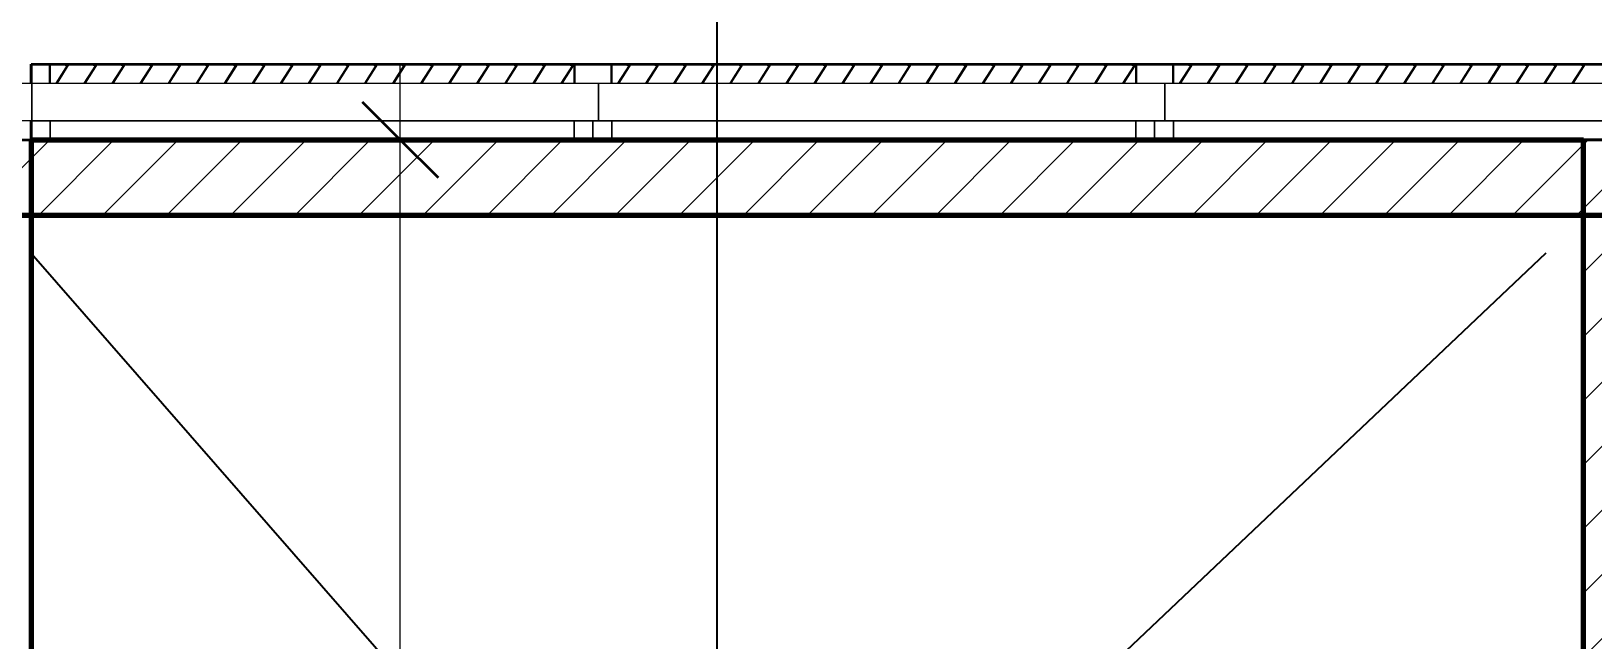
# Model space of a CAD drawing. Header units: millimetres. Extents: x -712454 to -640739, y -26917 to 7174.
# Drawn here: x -686667 to -682533, y -10647 to -9035 of the extents above; entities that cross this region are included whole.
import ezdxf

# ---------------------------------------------------------------- set-up
doc = ezdxf.new("R2010")
doc.units = ezdxf.units.MM
for name, color, linetype, lineweight in [('_ _ A-DETL-OPENING', 1, 'Continuous', 25), ('A-ANNO-DIMS', 1, 'Continuous', 9), ('A-ANNO-DIMS-100', 1, 'Continuous', 9), ('A-GENM', 1, 'Continuous', 9), ('A-GLAZ-CURT', 2, 'Continuous', 9), ('A-GLAZ-CWMG', 2, 'Continuous', 35), ('A-ROOM-IDEN', 3, 'Continuous', 25), ('A-WALL', 5, 'Continuous', 35), ('A-WALL-PATT', 1, 'Continuous', 35), ('WALL-E', 2, 'Continuous', 35)]:
    doc.layers.add(name, color=color, linetype=linetype, lineweight=lineweight)
doc.styles.add('Arial_2', font='arial.ttf', dxfattribs={"height": 300})
doc.dimstyles.new('DPA-DIM-3_0_T-T', dxfattribs={"dimscale": 304.8, "dimtxt": 306.07782, "dimasz": 0.656168, "dimexe": 0.656168, "dimexo": 0.0625, "dimgap": 0.164042, "dimtad": 1, "dimdec": 0, "dimzin": 0, "dimdsep": 46, "dimtxsty": 'Arial_2', "dimblk1": 'OBLIQUE', "dimblk2": 'OBLIQUE', "dimsah": 1, "dimcen": 0.09, "dimdle": 0.656168, "dimadec": 8, "dimazin": 0, "dimtfac": 1, "dimtdec": 4, "dimtix": 1, "dimtmove": 0, "dimatfit": 3, "dimfxl": 1.312336, "dimfxlon": 1, "dimtvp": 1, "dimtolj": 1, "dimtzin": 0, "dimarcsym": 2})
pattern_1 = [(45, (0, 0), (-84.852814, 84.852814), [])]

# ---------------------------------------------------------------- blocks, each defined once
blk = doc.blocks.new('System Panel - Facade_Solid Panel 100mm-6828144-4213-01 ENLARGED ENTRANCE 3 GROUND LEVEL - REFLECTED CEILING PLAN')
at = {"layer": 'A-GLAZ-CURT'}
for p, q in [((-750, 50), (-750, 150)), ((-750, 150), (750, 150)), ((750, 150), (750, 50)), ((750, 50), (-750, 50))]:
    blk.add_line(p, q, dxfattribs=at)
blk = doc.blocks.new('System Panel - Facade_Solid Panel 100mm-18104328-4213-01 ENLARGED ENTRANCE 3 GROUND LEVEL - REFLECTED CEILING PLAN')
at = {"layer": 'A-GLAZ-CURT'}
for p, q in [((-630, 50), (-630, 150)), ((-630, 150), (630, 150)), ((630, 150), (630, 50)), ((630, 50), (-630, 50))]:
    blk.add_line(p, q, dxfattribs=at)
blk = doc.blocks.new('DPA_CP_Entrance Louver Grill Vertical Z - Louver Grill Vertical Z-18399416-4213-01 ENLARGED ENTRANCE 3 GROUND LEVEL - REFLECTED CEILING PLAN')
at = {"layer": 'A-GLAZ-CURT'}
for p, q in [((-693.6, 200), (-695.6, 200)), ((-695.6, 200), (-695.6, 150)), ((-695.6, 150), (-695.6, 200)), ((-695.6, 200), (-693.6, 200)), ((-693.6, 150), (-693.6, 200)), ((-693.6, 200), (-693.6, 150)), ((695.6, 200), (693.6, 200)), ((693.6, 200), (693.6, 150)), ((693.6, 150), (693.6, 200)), ((693.6, 200), (695.6, 200)), ((695.6, 150), (695.6, 200)), ((695.6, 200), (695.6, 150)), ((-743.6, 50), (-743.6, 0)), ((-693.6, 50), (-743.6, 50)), ((-743.6, 50), (-693.6, 50)), ((-743.6, 0), (-743.6, 50)), ((-743.6, 50), (743.6, 50)), ((743.6, 50), (-743.6, 50)), ((-743.6, 50), (743.6, 50)), ((743.6, 50), (-743.6, 50)), ((-693.6, 0), (-693.6, 50)), ((-693.6, 50), (-693.6, 0)), ((693.6, 50), (693.6, 0)), ((743.6, 50), (693.6, 50)), ((693.6, 50), (743.6, 50)), ((693.6, 0), (693.6, 50)), ((743.6, 0), (743.6, 50)), ((743.6, 50), (743.6, 0)), ((-743.6, 0), (-693.6, 0)), ((-693.6, 0), (-743.6, 0)), ((693.6, 0), (743.6, 0)), ((743.6, 0), (693.6, 0))]:
    blk.add_line(p, q, dxfattribs=at)
blk = doc.blocks.new('GM_Louver Grill Vertical Z - Z Profile-12310198-4213-01 ENLARGED ENTRANCE 3 GROUND LEVEL - REFLECTED CEILING PLAN')
at = {"layer": 'A-GENM'}
for p, q in [((46.4, 73), (15.9, 25)), ((15.9, 25), (46.4, 73)), ((18.3, 25), (50, 75)), ((50, 75), (18.3, 25)), ((50, 75), (40, 75)), ((40, 75), (40, 73)), ((40, 73), (40, 75)), ((40, 75), (50, 75)), ((40, 73), (46.4, 73)), ((46.4, 73), (40, 73))]:
    blk.add_line(p, q, dxfattribs=at)
blk = doc.blocks.new('GM_Louver Grill Vertical Z - Z Profile-V79-4213-01 ENLARGED ENTRANCE 3 GROUND LEVEL - REFLECTED CEILING PLAN')
at = {"layer": 'A-GENM'}
for p, q in [((15.9, 25), (46.4, 73)), ((46, 72.4), (15.9, 25)), ((18.3, 25), (50, 75)), ((50, 75), (18.3, 25)), ((50, 75), (40, 75)), ((40, 75), (40, 73)), ((40, 73), (40, 75)), ((40, 75), (50, 75)), ((40, 73), (46, 73)), ((46.4, 73), (40, 73))]:
    blk.add_line(p, q, dxfattribs=at)
blk = doc.blocks.new('GM_Louver Grill Vertical Z - Z Profile-V80-4213-01 ENLARGED ENTRANCE 3 GROUND LEVEL - REFLECTED CEILING PLAN')
at = {"layer": 'A-GENM'}
for p, q in [((46.4, 73), (16.4, 25.7)), ((16.4, 25.7), (46.4, 73)), ((18.3, 25), (50, 75)), ((50, 75), (18.3, 25)), ((50, 75), (40, 75)), ((40, 75), (40, 73)), ((40, 73), (40, 75)), ((40, 75), (50, 75)), ((40, 73), (46.4, 73)), ((46.4, 73), (40, 73))]:
    blk.add_line(p, q, dxfattribs=at)
blk = doc.blocks.new('GM_Louver Grill Vertical Z - Z Profile-V81-4213-01 ENLARGED ENTRANCE 3 GROUND LEVEL - REFLECTED CEILING PLAN')
at = {"layer": 'A-GENM'}
for p, q in [((46.4, 73), (15.9, 25)), ((15.9, 25), (46.4, 73)), ((50, 75), (18.3, 25)), ((18.3, 25), (49.8, 74.8)), ((49.8, 75), (40, 75)), ((40, 75), (40, 73)), ((40, 73), (40, 75)), ((40, 75), (50, 75)), ((40, 73), (46.4, 73)), ((46.4, 73), (40, 73))]:
    blk.add_line(p, q, dxfattribs=at)
blk = doc.blocks.new('DPA_CP_Entrance Louver Grill Vertical Z - Louver Grill Vertical Z-18399481-4213-01 ENLARGED ENTRANCE 3 GROUND LEVEL - REFLECTED CEILING PLAN')
at = {"layer": 'A-GLAZ-CURT'}
for p, q in [((-693.6, 200), (-695.6, 200)), ((-695.6, 200), (-693.6, 200)), ((695.6, 200), (693.6, 200)), ((693.6, 200), (695.6, 200)), ((-743.6, 50), (-743.6, 0)), ((-743.6, 0), (-743.6, 50)), ((743.6, 0), (743.6, 50)), ((743.6, 50), (743.6, 0)), ((-743.6, 0), (-693.6, 0)), ((-693.6, 0), (-743.6, 0)), ((693.6, 0), (743.6, 0)), ((743.6, 0), (693.6, 0))]:
    blk.add_line(p, q, dxfattribs=at)
blk = doc.blocks.new('GM_Louver Grill Vertical Z - Z Profile-18333892-4213-01 ENLARGED ENTRANCE 3 GROUND LEVEL - REFLECTED CEILING PLAN')
at = {"layer": 'A-GENM'}
for p, q in [((50, 75), (40, 75)), ((40, 75), (50, 75))]:
    blk.add_line(p, q, dxfattribs=at)
blk = doc.blocks.new('GM_Louver Grill Vertical Z - Z Profile-V82-4213-01 ENLARGED ENTRANCE 3 GROUND LEVEL - REFLECTED CEILING PLAN')
at = {"layer": 'A-GENM'}
for p, q in [((49.8, 75), (40, 75)), ((40, 75), (49.8, 75))]:
    blk.add_line(p, q, dxfattribs=at)
blk = doc.blocks.new('Rectangular Mullion - 50x200-17623910-4213-01 ENLARGED ENTRANCE 3 GROUND LEVEL - REFLECTED CEILING PLAN')
at = {"layer": 'A-GLAZ-CWMG'}
for p, q in [((-685180.1, -9123), (-683692.9, -9123)), ((-685180.1, -9123), (-683692.9, -9123)), ((-683692.9, -9323), (-685180.1, -9323)), ((-685180.1, -9323), (-683692.9, -9323))]:
    blk.add_line(p, q, dxfattribs=at)
blk = doc.blocks.new('Rectangular Mullion - 50x200-17623911-4213-01 ENLARGED ENTRANCE 3 GROUND LEVEL - REFLECTED CEILING PLAN')
at = {"layer": 'A-GLAZ-CWMG'}
for p, q in [((-686667.4, -9173), (-686667.4, -9123)), ((-686667.4, -9123), (-686667.4, -9173)), ((-686667.4, -9123), (-685180.1, -9123)), ((-686667.4, -9123), (-685180.1, -9123)), ((-686667.4, -9323), (-686667.4, -9273)), ((-686667.4, -9273), (-686667.4, -9323)), ((-685180.1, -9323), (-686667.4, -9323)), ((-686667.4, -9323), (-685180.1, -9323))]:
    blk.add_line(p, q, dxfattribs=at)
blk = doc.blocks.new('GM_Louver Grill Vertical Z - Z Profile-V83-4213-01 ENLARGED ENTRANCE 3 GROUND LEVEL - REFLECTED CEILING PLAN')
at = {"layer": 'A-GENM'}
for p, q in [((46.4, 73), (15.9, 25)), ((15.9, 25), (46.4, 73)), ((18.3, 25), (50, 75)), ((50, 75), (18.3, 25)), ((40, 75), (40, 73)), ((40, 73), (40, 75)), ((40, 75), (50, 75)), ((46.4, 73), (40, 73)), ((50, 75), (40.4, 75)), ((40.4, 73), (46.4, 73))]:
    blk.add_line(p, q, dxfattribs=at)
blk = doc.blocks.new('GM_Louver Grill Vertical Z - Z Profile-V84-4213-01 ENLARGED ENTRANCE 3 GROUND LEVEL - REFLECTED CEILING PLAN')
at = {"layer": 'A-GENM'}
for p, q in [((50, 75), (40.4, 75)), ((40.4, 75), (50, 75))]:
    blk.add_line(p, q, dxfattribs=at)
blk = doc.blocks.new('DPA_CP_Entrance Louver Grill Vertical Z - Louver Grill Vertical Z-V85-4213-01 ENLARGED ENTRANCE 3 GROUND LEVEL - REFLECTED CEILING PLAN')
at = {"layer": 'A-GLAZ-CURT'}
for p, q in [((-693.6, 200), (-695.6, 200)), ((-695.6, 200), (-695.6, 150)), ((-695.6, 150), (-695.6, 200)), ((-695.6, 200), (-693.6, 200)), ((-693.6, 150), (-693.6, 200)), ((-693.6, 200), (-693.6, 150)), ((695.6, 200), (693.6, 200)), ((693.6, 200), (693.6, 150)), ((693.6, 150), (693.6, 200)), ((693.6, 200), (695.6, 200)), ((695.6, 150), (695.6, 200)), ((695.6, 200), (695.6, 150)), ((743.6, 127), (716.9, 127)), ((716.9, 127), (743.6, 127)), ((716.9, 125), (743.6, 125)), ((743.6, 125), (716.9, 125)), ((743.6, 125), (716.9, 125)), ((743.6, 125), (716.9, 125)), ((743.6, 125), (716.9, 125)), ((743.6, 125), (716.9, 125)), ((743.6, 125), (743.6, 127)), ((743.6, 127), (743.6, 125)), ((743.6, 50), (743.6, 125)), ((-743.6, 50), (-743.6, 0)), ((-693.6, 50), (-743.6, 50)), ((-743.6, 50), (-693.6, 50)), ((-743.6, 0), (-743.6, 50)), ((-743.6, 50), (743.6, 50)), ((457.6, 50), (-743.6, 50)), ((-743.6, 50), (457.6, 50)), ((457.6, 50), (-743.6, 50)), ((-693.6, 0), (-693.6, 50)), ((-693.6, 50), (-693.6, 0)), ((592.6, 50), (577.6, 50)), ((577.6, 50), (592.6, 50)), ((592.6, 50), (577.6, 50)), ((693.6, 50), (743.6, 50)), ((693.6, 0), (693.6, 50)), ((743.6, 50), (743.6, 0)), ((-743.6, 0), (-693.6, 0)), ((-693.6, 0), (-743.6, 0)), ((743.6, 0), (693.6, 0))]:
    blk.add_line(p, q, dxfattribs=at)
blk = doc.blocks.new('DPA_CP_Entrance Louver Grill Vertical Z - Louver Grill Vertical Z-V86-4213-01 ENLARGED ENTRANCE 3 GROUND LEVEL - REFLECTED CEILING PLAN')
at = {"layer": 'A-GLAZ-CURT'}
for p, q in [((-693.6, 200), (-695.6, 200)), ((-695.6, 200), (-693.6, 200)), ((695.6, 200), (693.6, 200)), ((693.6, 200), (695.6, 200)), ((743.6, 125), (743.6, 127)), ((743.6, 127), (743.6, 125)), ((-743.6, 50), (-743.6, 0)), ((-743.6, 0), (-743.6, 50)), ((-743.6, 0), (-693.6, 0)), ((-693.6, 0), (-743.6, 0))]:
    blk.add_line(p, q, dxfattribs=at)
blk = doc.blocks.new('GM_Louver Grill Vertical Z - Z Profile-V87-4213-01 ENLARGED ENTRANCE 3 GROUND LEVEL - REFLECTED CEILING PLAN')
at = {"layer": 'A-GENM'}
for p, q in [((46.4, 73), (15.9, 25)), ((15.9, 25), (46.4, 73)), ((18.3, 25), (50, 75)), ((50, 75), (18.3, 25)), ((50, 75), (40, 75)), ((40, 75), (40, 73)), ((40, 73), (40, 75)), ((40, 75), (50, 75)), ((40, 73), (46.4, 73)), ((46.4, 73), (40, 73))]:
    blk.add_line(p, q, dxfattribs=at)
blk = doc.blocks.new('Rectangular Mullion - 50x200-17623913-4213-01 ENLARGED ENTRANCE 3 GROUND LEVEL - REFLECTED CEILING PLAN')
at = {"layer": 'A-GLAZ-CWMG'}
for p, q in [((-683692.9, -9123), (-682205.7, -9123)), ((-683692.9, -9123), (-682205.7, -9123)), ((-682205.7, -9198), (-682205.7, -9123)), ((-682205.7, -9123), (-682205.7, -9198)), ((-682491.7, -9323), (-683692.9, -9323)), ((-683692.9, -9323), (-682491.7, -9323)), ((-682356.7, -9323), (-682371.7, -9323)), ((-682371.7, -9323), (-682356.7, -9323))]:
    blk.add_line(p, q, dxfattribs=at)
blk = doc.blocks.new('DIMBLOCK9-4213-01 ENLARGED ENTRANCE 3 GROUND LEVEL - REFLECTED CEILING PLAN')
at = {"layer": 'A-ANNO-DIMS-100'}
for p, q in [((-685690.1, -13623), (-685690.1, -9123)), ((-686090.1, -9323), (-685490.1, -9323)), ((-685690.1, -9323), (-686090.1, -9323)), ((-686090.1, -13423), (-685490.1, -13423)), ((-685690.1, -13423), (-686090.1, -13423))]:
    blk.add_line(p, q, dxfattribs=at)
at = {"layer": 'A-ANNO-DIMS-100', "lineweight": 35}
for p, q in [((-685690.1, -9323), (-685790.1, -9223)), ((-685690.1, -9323), (-685590.1, -9423)), ((-685690.1, -13423), (-685790.1, -13323)), ((-685690.1, -13423), (-685590.1, -13523))]:
    blk.add_line(p, q, dxfattribs=at)
at = {"layer": 'A-ANNO-DIMS-100', "color": 0, "insert": (-686129.5, -11834.5), "char_height": 300, "width": 1107.531, "attachment_point": 1, "rotation": 90, "line_spacing_factor": 0.941778, "style": 'Arial_2'}
blk.add_mtext('4100', dxfattribs=at)
blk = doc.blocks.new('_Oblique')
at = {"color": 0, "linetype": 'ByBlock', "lineweight": -2}
blk.add_line((-0.5, -0.5), (0.5, 0.5), dxfattribs=at)

msp = doc.modelspace()

# ---------------------------------------------------------------- hatches: boundary and pattern name
at = {"layer": 'A-WALL-PATT', "lineweight": 9}
h = msp.add_hatch(dxfattribs=at)
h.set_pattern_fill('FP_2', color=256, style=0, pattern_type=2)
h.set_pattern_definition(pattern_1)
h.paths.add_polyline_path([(-682714.5, -9523), (-682232.4, -9523), (-682232.4, -9323), (-694405.7, -9323), (-694405.7, -9523), (-683241.8, -9523)])
h = msp.add_hatch(dxfattribs=at)
h.set_pattern_fill('FP_2', color=256, style=0, pattern_type=2)
h.set_pattern_definition(pattern_1)
h.paths.add_polyline_path([(-682357.4, -17123), (-682357.4, -9323), (-682557.4, -9323), (-682557.4, -17123)])

# ---------------------------------------------------------------- linework, layer by layer
at = {"layer": '_ _ A-DETL-OPENING'}
for p, q in [((-682657.4, -9623), (-686667.4, -13423)), ((-686667.4, -9623), (-683347.1, -13423))]:
    msp.add_line(p, q, dxfattribs=at)
at = {"layer": 'A-ROOM-IDEN'}
msp.add_line((-684851, -11694.1), (-684851, 958.4), dxfattribs=at)
at = {"layer": 'A-WALL', "lineweight": 9}
for p, q in [((-686867.4, -9323), (-686667.4, -9323)), ((-686867.4, -9323), (-686667.4, -9323)), ((-682557.4, -9323), (-682357.4, -9323))]:
    msp.add_line(p, q, dxfattribs=at)
at = {"layer": 'A-WALL', "color": 7, "lineweight": 70}
for p, q in [((-686667.4, -9323), (-686667.4, -13423)), ((-686667.4, -9323), (-682557.4, -9323)), ((-682557.4, -11483), (-682557.4, -9323)), ((-682357.4, -9523), (-688987.4, -9523))]:
    msp.add_line(p, q, dxfattribs=at)
at = {"layer": 'WALL-E'}
for p, q in [((-686867.4, -9323), (-686667.4, -9323)), ((-686667.4, -13423), (-686667.4, -9523)), ((-686667.4, -9523), (-686667.4, -13423))]:
    msp.add_line(p, q, dxfattribs=at)

# ---------------------------------------------------------------- block references
at = {"layer": 'A-GENM'}
for name, p in [('GM_Louver Grill Vertical Z - Z Profile-12310198-4213-01 ENLARGED ENTRANCE 3 GROUND LEVEL - REFLECTED CEILING PLAN', (-686617.4, -9198)), ('GM_Louver Grill Vertical Z - Z Profile-18333892-4213-01 ENLARGED ENTRANCE 3 GROUND LEVEL - REFLECTED CEILING PLAN', (-686617.4, -9198)), ('GM_Louver Grill Vertical Z - Z Profile-12310198-4213-01 ENLARGED ENTRANCE 3 GROUND LEVEL - REFLECTED CEILING PLAN', (-686543.1, -9198)), ('GM_Louver Grill Vertical Z - Z Profile-18333892-4213-01 ENLARGED ENTRANCE 3 GROUND LEVEL - REFLECTED CEILING PLAN', (-686543.1, -9198)), ('GM_Louver Grill Vertical Z - Z Profile-12310198-4213-01 ENLARGED ENTRANCE 3 GROUND LEVEL - REFLECTED CEILING PLAN', (-686468.8, -9198)), ('GM_Louver Grill Vertical Z - Z Profile-18333892-4213-01 ENLARGED ENTRANCE 3 GROUND LEVEL - REFLECTED CEILING PLAN', (-686468.8, -9198)), ('GM_Louver Grill Vertical Z - Z Profile-12310198-4213-01 ENLARGED ENTRANCE 3 GROUND LEVEL - REFLECTED CEILING PLAN', (-686394.5, -9198)), ('GM_Louver Grill Vertical Z - Z Profile-18333892-4213-01 ENLARGED ENTRANCE 3 GROUND LEVEL - REFLECTED CEILING PLAN', (-686394.5, -9198)), ('GM_Louver Grill Vertical Z - Z Profile-V79-4213-01 ENLARGED ENTRANCE 3 GROUND LEVEL - REFLECTED CEILING PLAN', (-686320.2, -9198)), ('GM_Louver Grill Vertical Z - Z Profile-18333892-4213-01 ENLARGED ENTRANCE 3 GROUND LEVEL - REFLECTED CEILING PLAN', (-686320.2, -9198)), ('GM_Louver Grill Vertical Z - Z Profile-12310198-4213-01 ENLARGED ENTRANCE 3 GROUND LEVEL - REFLECTED CEILING PLAN', (-686245.9, -9198)), ('GM_Louver Grill Vertical Z - Z Profile-18333892-4213-01 ENLARGED ENTRANCE 3 GROUND LEVEL - REFLECTED CEILING PLAN', (-686245.9, -9198)), ('GM_Louver Grill Vertical Z - Z Profile-12310198-4213-01 ENLARGED ENTRANCE 3 GROUND LEVEL - REFLECTED CEILING PLAN', (-686171.6, -9198)), ('GM_Louver Grill Vertical Z - Z Profile-18333892-4213-01 ENLARGED ENTRANCE 3 GROUND LEVEL - REFLECTED CEILING PLAN', (-686171.6, -9198)), ('GM_Louver Grill Vertical Z - Z Profile-12310198-4213-01 ENLARGED ENTRANCE 3 GROUND LEVEL - REFLECTED CEILING PLAN', (-686097.3, -9198)), ('GM_Louver Grill Vertical Z - Z Profile-18333892-4213-01 ENLARGED ENTRANCE 3 GROUND LEVEL - REFLECTED CEILING PLAN', (-686097.3, -9198)), ('GM_Louver Grill Vertical Z - Z Profile-12310198-4213-01 ENLARGED ENTRANCE 3 GROUND LEVEL - REFLECTED CEILING PLAN', (-686023, -9198)), ('GM_Louver Grill Vertical Z - Z Profile-18333892-4213-01 ENLARGED ENTRANCE 3 GROUND LEVEL - REFLECTED CEILING PLAN', (-686023, -9198)), ('GM_Louver Grill Vertical Z - Z Profile-12310198-4213-01 ENLARGED ENTRANCE 3 GROUND LEVEL - REFLECTED CEILING PLAN', (-685948.8, -9198)), ('GM_Louver Grill Vertical Z - Z Profile-18333892-4213-01 ENLARGED ENTRANCE 3 GROUND LEVEL - REFLECTED CEILING PLAN', (-685948.8, -9198)), ('GM_Louver Grill Vertical Z - Z Profile-12310198-4213-01 ENLARGED ENTRANCE 3 GROUND LEVEL - REFLECTED CEILING PLAN', (-685874.5, -9198)), ('GM_Louver Grill Vertical Z - Z Profile-18333892-4213-01 ENLARGED ENTRANCE 3 GROUND LEVEL - REFLECTED CEILING PLAN', (-685874.5, -9198)), ('GM_Louver Grill Vertical Z - Z Profile-12310198-4213-01 ENLARGED ENTRANCE 3 GROUND LEVEL - REFLECTED CEILING PLAN', (-685800.2, -9198)), ('GM_Louver Grill Vertical Z - Z Profile-18333892-4213-01 ENLARGED ENTRANCE 3 GROUND LEVEL - REFLECTED CEILING PLAN', (-685800.2, -9198)), ('GM_Louver Grill Vertical Z - Z Profile-12310198-4213-01 ENLARGED ENTRANCE 3 GROUND LEVEL - REFLECTED CEILING PLAN', (-685725.9, -9198)), ('GM_Louver Grill Vertical Z - Z Profile-18333892-4213-01 ENLARGED ENTRANCE 3 GROUND LEVEL - REFLECTED CEILING PLAN', (-685725.9, -9198)), ('GM_Louver Grill Vertical Z - Z Profile-12310198-4213-01 ENLARGED ENTRANCE 3 GROUND LEVEL - REFLECTED CEILING PLAN', (-685651.6, -9198)), ('GM_Louver Grill Vertical Z - Z Profile-18333892-4213-01 ENLARGED ENTRANCE 3 GROUND LEVEL - REFLECTED CEILING PLAN', (-685651.6, -9198)), ('GM_Louver Grill Vertical Z - Z Profile-12310198-4213-01 ENLARGED ENTRANCE 3 GROUND LEVEL - REFLECTED CEILING PLAN', (-685577.3, -9198)), ('GM_Louver Grill Vertical Z - Z Profile-18333892-4213-01 ENLARGED ENTRANCE 3 GROUND LEVEL - REFLECTED CEILING PLAN', (-685577.3, -9198)), ('GM_Louver Grill Vertical Z - Z Profile-12310198-4213-01 ENLARGED ENTRANCE 3 GROUND LEVEL - REFLECTED CEILING PLAN', (-685503, -9198)), ('GM_Louver Grill Vertical Z - Z Profile-18333892-4213-01 ENLARGED ENTRANCE 3 GROUND LEVEL - REFLECTED CEILING PLAN', (-685503, -9198)), ('GM_Louver Grill Vertical Z - Z Profile-12310198-4213-01 ENLARGED ENTRANCE 3 GROUND LEVEL - REFLECTED CEILING PLAN', (-685428.7, -9198)), ('GM_Louver Grill Vertical Z - Z Profile-18333892-4213-01 ENLARGED ENTRANCE 3 GROUND LEVEL - REFLECTED CEILING PLAN', (-685428.7, -9198)), ('GM_Louver Grill Vertical Z - Z Profile-12310198-4213-01 ENLARGED ENTRANCE 3 GROUND LEVEL - REFLECTED CEILING PLAN', (-685354.4, -9198)), ('GM_Louver Grill Vertical Z - Z Profile-18333892-4213-01 ENLARGED ENTRANCE 3 GROUND LEVEL - REFLECTED CEILING PLAN', (-685354.4, -9198)), ('GM_Louver Grill Vertical Z - Z Profile-12310198-4213-01 ENLARGED ENTRANCE 3 GROUND LEVEL - REFLECTED CEILING PLAN', (-685280.1, -9198)), ('GM_Louver Grill Vertical Z - Z Profile-18333892-4213-01 ENLARGED ENTRANCE 3 GROUND LEVEL - REFLECTED CEILING PLAN', (-685280.1, -9198)), ('GM_Louver Grill Vertical Z - Z Profile-12310198-4213-01 ENLARGED ENTRANCE 3 GROUND LEVEL - REFLECTED CEILING PLAN', (-685130.1, -9198)), ('GM_Louver Grill Vertical Z - Z Profile-18333892-4213-01 ENLARGED ENTRANCE 3 GROUND LEVEL - REFLECTED CEILING PLAN', (-685130.1, -9198)), ('GM_Louver Grill Vertical Z - Z Profile-12310198-4213-01 ENLARGED ENTRANCE 3 GROUND LEVEL - REFLECTED CEILING PLAN', (-685055.9, -9198)), ('GM_Louver Grill Vertical Z - Z Profile-18333892-4213-01 ENLARGED ENTRANCE 3 GROUND LEVEL - REFLECTED CEILING PLAN', (-685055.9, -9198)), ('GM_Louver Grill Vertical Z - Z Profile-12310198-4213-01 ENLARGED ENTRANCE 3 GROUND LEVEL - REFLECTED CEILING PLAN', (-684981.6, -9198)), ('GM_Louver Grill Vertical Z - Z Profile-18333892-4213-01 ENLARGED ENTRANCE 3 GROUND LEVEL - REFLECTED CEILING PLAN', (-684981.6, -9198)), ('GM_Louver Grill Vertical Z - Z Profile-12310198-4213-01 ENLARGED ENTRANCE 3 GROUND LEVEL - REFLECTED CEILING PLAN', (-684907.3, -9198)), ('GM_Louver Grill Vertical Z - Z Profile-18333892-4213-01 ENLARGED ENTRANCE 3 GROUND LEVEL - REFLECTED CEILING PLAN', (-684907.3, -9198)), ('GM_Louver Grill Vertical Z - Z Profile-12310198-4213-01 ENLARGED ENTRANCE 3 GROUND LEVEL - REFLECTED CEILING PLAN', (-684833, -9198)), ('GM_Louver Grill Vertical Z - Z Profile-18333892-4213-01 ENLARGED ENTRANCE 3 GROUND LEVEL - REFLECTED CEILING PLAN', (-684833, -9198)), ('GM_Louver Grill Vertical Z - Z Profile-12310198-4213-01 ENLARGED ENTRANCE 3 GROUND LEVEL - REFLECTED CEILING PLAN', (-684758.7, -9198)), ('GM_Louver Grill Vertical Z - Z Profile-18333892-4213-01 ENLARGED ENTRANCE 3 GROUND LEVEL - REFLECTED CEILING PLAN', (-684758.7, -9198)), ('GM_Louver Grill Vertical Z - Z Profile-12310198-4213-01 ENLARGED ENTRANCE 3 GROUND LEVEL - REFLECTED CEILING PLAN', (-684684.4, -9198)), ('GM_Louver Grill Vertical Z - Z Profile-18333892-4213-01 ENLARGED ENTRANCE 3 GROUND LEVEL - REFLECTED CEILING PLAN', (-684684.4, -9198)), ('GM_Louver Grill Vertical Z - Z Profile-V81-4213-01 ENLARGED ENTRANCE 3 GROUND LEVEL - REFLECTED CEILING PLAN', (-684610.1, -9198)), ('GM_Louver Grill Vertical Z - Z Profile-V82-4213-01 ENLARGED ENTRANCE 3 GROUND LEVEL - REFLECTED CEILING PLAN', (-684610.1, -9198)), ('GM_Louver Grill Vertical Z - Z Profile-12310198-4213-01 ENLARGED ENTRANCE 3 GROUND LEVEL - REFLECTED CEILING PLAN', (-684535.8, -9198)), ('GM_Louver Grill Vertical Z - Z Profile-18333892-4213-01 ENLARGED ENTRANCE 3 GROUND LEVEL - REFLECTED CEILING PLAN', (-684535.8, -9198)), ('GM_Louver Grill Vertical Z - Z Profile-12310198-4213-01 ENLARGED ENTRANCE 3 GROUND LEVEL - REFLECTED CEILING PLAN', (-684461.5, -9198)), ('GM_Louver Grill Vertical Z - Z Profile-18333892-4213-01 ENLARGED ENTRANCE 3 GROUND LEVEL - REFLECTED CEILING PLAN', (-684461.5, -9198)), ('GM_Louver Grill Vertical Z - Z Profile-12310198-4213-01 ENLARGED ENTRANCE 3 GROUND LEVEL - REFLECTED CEILING PLAN', (-684387.2, -9198)), ('GM_Louver Grill Vertical Z - Z Profile-18333892-4213-01 ENLARGED ENTRANCE 3 GROUND LEVEL - REFLECTED CEILING PLAN', (-684387.2, -9198)), ('GM_Louver Grill Vertical Z - Z Profile-V80-4213-01 ENLARGED ENTRANCE 3 GROUND LEVEL - REFLECTED CEILING PLAN', (-684312.9, -9198)), ('GM_Louver Grill Vertical Z - Z Profile-18333892-4213-01 ENLARGED ENTRANCE 3 GROUND LEVEL - REFLECTED CEILING PLAN', (-684312.9, -9198)), ('GM_Louver Grill Vertical Z - Z Profile-12310198-4213-01 ENLARGED ENTRANCE 3 GROUND LEVEL - REFLECTED CEILING PLAN', (-684238.7, -9198)), ('GM_Louver Grill Vertical Z - Z Profile-18333892-4213-01 ENLARGED ENTRANCE 3 GROUND LEVEL - REFLECTED CEILING PLAN', (-684238.7, -9198)), ('GM_Louver Grill Vertical Z - Z Profile-12310198-4213-01 ENLARGED ENTRANCE 3 GROUND LEVEL - REFLECTED CEILING PLAN', (-684164.4, -9198)), ('GM_Louver Grill Vertical Z - Z Profile-18333892-4213-01 ENLARGED ENTRANCE 3 GROUND LEVEL - REFLECTED CEILING PLAN', (-684164.4, -9198)), ('GM_Louver Grill Vertical Z - Z Profile-12310198-4213-01 ENLARGED ENTRANCE 3 GROUND LEVEL - REFLECTED CEILING PLAN', (-684090.1, -9198)), ('GM_Louver Grill Vertical Z - Z Profile-18333892-4213-01 ENLARGED ENTRANCE 3 GROUND LEVEL - REFLECTED CEILING PLAN', (-684090.1, -9198)), ('GM_Louver Grill Vertical Z - Z Profile-12310198-4213-01 ENLARGED ENTRANCE 3 GROUND LEVEL - REFLECTED CEILING PLAN', (-684015.8, -9198)), ('GM_Louver Grill Vertical Z - Z Profile-18333892-4213-01 ENLARGED ENTRANCE 3 GROUND LEVEL - REFLECTED CEILING PLAN', (-684015.8, -9198)), ('GM_Louver Grill Vertical Z - Z Profile-V83-4213-01 ENLARGED ENTRANCE 3 GROUND LEVEL - REFLECTED CEILING PLAN', (-683941.5, -9198)), ('GM_Louver Grill Vertical Z - Z Profile-V84-4213-01 ENLARGED ENTRANCE 3 GROUND LEVEL - REFLECTED CEILING PLAN', (-683941.5, -9198)), ('GM_Louver Grill Vertical Z - Z Profile-12310198-4213-01 ENLARGED ENTRANCE 3 GROUND LEVEL - REFLECTED CEILING PLAN', (-683867.2, -9198)), ('GM_Louver Grill Vertical Z - Z Profile-18333892-4213-01 ENLARGED ENTRANCE 3 GROUND LEVEL - REFLECTED CEILING PLAN', (-683867.2, -9198)), ('GM_Louver Grill Vertical Z - Z Profile-12310198-4213-01 ENLARGED ENTRANCE 3 GROUND LEVEL - REFLECTED CEILING PLAN', (-683792.9, -9198)), ('GM_Louver Grill Vertical Z - Z Profile-18333892-4213-01 ENLARGED ENTRANCE 3 GROUND LEVEL - REFLECTED CEILING PLAN', (-683792.9, -9198)), ('GM_Louver Grill Vertical Z - Z Profile-12310198-4213-01 ENLARGED ENTRANCE 3 GROUND LEVEL - REFLECTED CEILING PLAN', (-683642.9, -9198)), ('GM_Louver Grill Vertical Z - Z Profile-18333892-4213-01 ENLARGED ENTRANCE 3 GROUND LEVEL - REFLECTED CEILING PLAN', (-683642.9, -9198)), ('GM_Louver Grill Vertical Z - Z Profile-12310198-4213-01 ENLARGED ENTRANCE 3 GROUND LEVEL - REFLECTED CEILING PLAN', (-683568.6, -9198)), ('GM_Louver Grill Vertical Z - Z Profile-18333892-4213-01 ENLARGED ENTRANCE 3 GROUND LEVEL - REFLECTED CEILING PLAN', (-683568.6, -9198)), ('GM_Louver Grill Vertical Z - Z Profile-12310198-4213-01 ENLARGED ENTRANCE 3 GROUND LEVEL - REFLECTED CEILING PLAN', (-683494.3, -9198)), ('GM_Louver Grill Vertical Z - Z Profile-18333892-4213-01 ENLARGED ENTRANCE 3 GROUND LEVEL - REFLECTED CEILING PLAN', (-683494.3, -9198)), ('GM_Louver Grill Vertical Z - Z Profile-V87-4213-01 ENLARGED ENTRANCE 3 GROUND LEVEL - REFLECTED CEILING PLAN', (-683420, -9198)), ('GM_Louver Grill Vertical Z - Z Profile-18333892-4213-01 ENLARGED ENTRANCE 3 GROUND LEVEL - REFLECTED CEILING PLAN', (-683420, -9198)), ('GM_Louver Grill Vertical Z - Z Profile-12310198-4213-01 ENLARGED ENTRANCE 3 GROUND LEVEL - REFLECTED CEILING PLAN', (-683345.8, -9198)), ('GM_Louver Grill Vertical Z - Z Profile-18333892-4213-01 ENLARGED ENTRANCE 3 GROUND LEVEL - REFLECTED CEILING PLAN', (-683345.8, -9198)), ('GM_Louver Grill Vertical Z - Z Profile-12310198-4213-01 ENLARGED ENTRANCE 3 GROUND LEVEL - REFLECTED CEILING PLAN', (-683271.5, -9198)), ('GM_Louver Grill Vertical Z - Z Profile-18333892-4213-01 ENLARGED ENTRANCE 3 GROUND LEVEL - REFLECTED CEILING PLAN', (-683271.5, -9198)), ('GM_Louver Grill Vertical Z - Z Profile-12310198-4213-01 ENLARGED ENTRANCE 3 GROUND LEVEL - REFLECTED CEILING PLAN', (-683197.2, -9198)), ('GM_Louver Grill Vertical Z - Z Profile-18333892-4213-01 ENLARGED ENTRANCE 3 GROUND LEVEL - REFLECTED CEILING PLAN', (-683197.2, -9198)), ('GM_Louver Grill Vertical Z - Z Profile-12310198-4213-01 ENLARGED ENTRANCE 3 GROUND LEVEL - REFLECTED CEILING PLAN', (-683122.9, -9198)), ('GM_Louver Grill Vertical Z - Z Profile-18333892-4213-01 ENLARGED ENTRANCE 3 GROUND LEVEL - REFLECTED CEILING PLAN', (-683122.9, -9198)), ('GM_Louver Grill Vertical Z - Z Profile-12310198-4213-01 ENLARGED ENTRANCE 3 GROUND LEVEL - REFLECTED CEILING PLAN', (-683048.6, -9198)), ('GM_Louver Grill Vertical Z - Z Profile-18333892-4213-01 ENLARGED ENTRANCE 3 GROUND LEVEL - REFLECTED CEILING PLAN', (-683048.6, -9198)), ('GM_Louver Grill Vertical Z - Z Profile-12310198-4213-01 ENLARGED ENTRANCE 3 GROUND LEVEL - REFLECTED CEILING PLAN', (-682974.3, -9198)), ('GM_Louver Grill Vertical Z - Z Profile-18333892-4213-01 ENLARGED ENTRANCE 3 GROUND LEVEL - REFLECTED CEILING PLAN', (-682974.3, -9198)), ('GM_Louver Grill Vertical Z - Z Profile-12310198-4213-01 ENLARGED ENTRANCE 3 GROUND LEVEL - REFLECTED CEILING PLAN', (-682900, -9198)), ('GM_Louver Grill Vertical Z - Z Profile-18333892-4213-01 ENLARGED ENTRANCE 3 GROUND LEVEL - REFLECTED CEILING PLAN', (-682900, -9198)), ('GM_Louver Grill Vertical Z - Z Profile-12310198-4213-01 ENLARGED ENTRANCE 3 GROUND LEVEL - REFLECTED CEILING PLAN', (-682825.7, -9198)), ('GM_Louver Grill Vertical Z - Z Profile-18333892-4213-01 ENLARGED ENTRANCE 3 GROUND LEVEL - REFLECTED CEILING PLAN', (-682825.7, -9198)), ('GM_Louver Grill Vertical Z - Z Profile-12310198-4213-01 ENLARGED ENTRANCE 3 GROUND LEVEL - REFLECTED CEILING PLAN', (-682751.4, -9198)), ('GM_Louver Grill Vertical Z - Z Profile-18333892-4213-01 ENLARGED ENTRANCE 3 GROUND LEVEL - REFLECTED CEILING PLAN', (-682751.4, -9198)), ('GM_Louver Grill Vertical Z - Z Profile-12310198-4213-01 ENLARGED ENTRANCE 3 GROUND LEVEL - REFLECTED CEILING PLAN', (-682677.1, -9198)), ('GM_Louver Grill Vertical Z - Z Profile-18333892-4213-01 ENLARGED ENTRANCE 3 GROUND LEVEL - REFLECTED CEILING PLAN', (-682677.1, -9198)), ('GM_Louver Grill Vertical Z - Z Profile-12310198-4213-01 ENLARGED ENTRANCE 3 GROUND LEVEL - REFLECTED CEILING PLAN', (-682602.8, -9198)), ('GM_Louver Grill Vertical Z - Z Profile-18333892-4213-01 ENLARGED ENTRANCE 3 GROUND LEVEL - REFLECTED CEILING PLAN', (-682602.8, -9198))]:
    msp.add_blockref(name, p, dxfattribs=at)
at = {"layer": 'A-GLAZ-CURT'}
for name, p in [('DPA_CP_Entrance Louver Grill Vertical Z - Louver Grill Vertical Z-18399416-4213-01 ENLARGED ENTRANCE 3 GROUND LEVEL - REFLECTED CEILING PLAN', (-685923.8, -9323)), ('DPA_CP_Entrance Louver Grill Vertical Z - Louver Grill Vertical Z-18399481-4213-01 ENLARGED ENTRANCE 3 GROUND LEVEL - REFLECTED CEILING PLAN', (-685923.8, -9323)), ('DPA_CP_Entrance Louver Grill Vertical Z - Louver Grill Vertical Z-18399416-4213-01 ENLARGED ENTRANCE 3 GROUND LEVEL - REFLECTED CEILING PLAN', (-684436.5, -9323)), ('DPA_CP_Entrance Louver Grill Vertical Z - Louver Grill Vertical Z-18399481-4213-01 ENLARGED ENTRANCE 3 GROUND LEVEL - REFLECTED CEILING PLAN', (-684436.5, -9323)), ('DPA_CP_Entrance Louver Grill Vertical Z - Louver Grill Vertical Z-V85-4213-01 ENLARGED ENTRANCE 3 GROUND LEVEL - REFLECTED CEILING PLAN', (-682949.3, -9323)), ('DPA_CP_Entrance Louver Grill Vertical Z - Louver Grill Vertical Z-V86-4213-01 ENLARGED ENTRANCE 3 GROUND LEVEL - REFLECTED CEILING PLAN', (-682949.3, -9323)), ('System Panel - Facade_Solid Panel 100mm-6828144-4213-01 ENLARGED ENTRANCE 3 GROUND LEVEL - REFLECTED CEILING PLAN', (-687415.7, -9323)), ('System Panel - Facade_Solid Panel 100mm-6828144-4213-01 ENLARGED ENTRANCE 3 GROUND LEVEL - REFLECTED CEILING PLAN', (-685915.7, -9323)), ('System Panel - Facade_Solid Panel 100mm-6828144-4213-01 ENLARGED ENTRANCE 3 GROUND LEVEL - REFLECTED CEILING PLAN', (-684415.7, -9323)), ('System Panel - Facade_Solid Panel 100mm-18104328-4213-01 ENLARGED ENTRANCE 3 GROUND LEVEL - REFLECTED CEILING PLAN', (-683035.7, -9323))]:
    msp.add_blockref(name, p, dxfattribs=at)
at = {"layer": 'A-GLAZ-CWMG'}
for name in ['Rectangular Mullion - 50x200-17623911-4213-01 ENLARGED ENTRANCE 3 GROUND LEVEL - REFLECTED CEILING PLAN', 'Rectangular Mullion - 50x200-17623910-4213-01 ENLARGED ENTRANCE 3 GROUND LEVEL - REFLECTED CEILING PLAN', 'Rectangular Mullion - 50x200-17623913-4213-01 ENLARGED ENTRANCE 3 GROUND LEVEL - REFLECTED CEILING PLAN']:
    msp.add_blockref(name, (0, 0), dxfattribs=at)

# ---------------------------------------------------------------- dimensions: what is measured, and where the dimension line sits
at = {"layer": 'A-ANNO-DIMS'}
dim = msp.add_linear_dim(base=(-685690.1, -9323), p1=(-686090.1, -13423), p2=(-686090.1, -9323), angle=90, dimstyle='DPA-DIM-3_0_T-T', override={"dimpost": '<>', "dimfxl": 4100}, dxfattribs=at)
dim.commit()
dim.dimension.update_dxf_attribs({"geometry": 'DIMBLOCK9-4213-01 ENLARGED ENTRANCE 3 GROUND LEVEL - REFLECTED CEILING PLAN', "text_midpoint": (-685893.2, -11373)})

doc.saveas('drawing.dxf')
